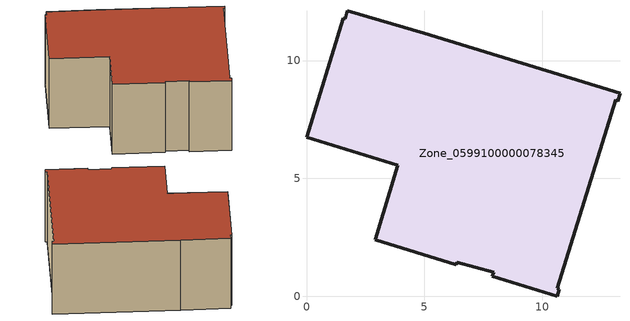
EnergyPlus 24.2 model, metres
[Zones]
Zone_0599100000078345
 floor ground (C_G): 7.93,1.01 6.38,1.43 6.35,1.33 2.91,2.39 3.88,5.55 0,6.75 1.55,11.8 1.65,11.77 1.73,12.11 5,11.15 13.3,8.6 13.2,8.28 13.11,8.33 10.63,0.34 10.73,0.29 10.64,0 7.89,0.85 z0
 wall outside (C_F): 10.63,0.34 13.11,8.33 13.2,8.28 13.3,8.6 5,11.15 1.73,12.11 1.65,11.77 1.55,11.8 0,6.75 3.88,5.55 2.91,2.39 6.35,1.33 6.38,1.43 7.93,1.01 7.89,0.85 10.64,0 10.73,0.29 10.63,0.34 z0:5.7
 roof outside (C_R): 1.55,11.8 0,6.75 3.88,5.55 2.91,2.39 6.35,1.33 6.38,1.43 7.93,1.01 7.89,0.85 10.64,0 10.73,0.29 10.63,0.34 13.11,8.33 13.2,8.28 13.3,8.6 5,11.15 1.73,12.11 1.65,11.77 z5.7
[BUILDING]
Pand.0599100000078345: North Axis=0; Terrain=City; Loads Convergence Tolerance Value=0.04; Temperature Convergence Tolerance Value=0.4; Solar Distribution=FullExterior; Maximum Number of Warmup Days=25; Minimum Number of Warmup Days=1
[Site:Location]
Rotterdam.The.Hague.AP_ZH_NLD Design_Conditions: Latitude=51.96; Longitude=4.45; Time Zone=1; Elevation=-4.5
[SITE:GROUNDTEMPERATURE:BUILDINGSURFACE]
18, 18, 18, 18, 18, 18, 18, 18, 18, 18, 18, 18
[MATERIAL] Thermal Absorptance=0.9; Solar Absorptance=0.7; Visible Absorptance=0.7
Name | Roughness | Thickness | Conductivity | Density | Specific Heat
G.D.1975-1991 | MediumSmooth | 0.15 | 0.288461 | 540 | 1210
F.D.1975-1991 | Rough | 0.3 | 0.230769 | 1920 | 840
R.D.1975-1991 | MediumRough | 0.2 | 0.153846 | 1500 | 1000
[CONSTRUCTION]
C_G: G.D.1975-1991
C_F: F.D.1975-1991
C_R: R.D.1975-1991
[ZONE]
Zone_0599100000078345: Type=1; Multiplier=1; Ceiling Height=Autocalculate; Volume=Autocalculate; Floor Area=autocalculate; Part of Total Floor Area=Yes
[ZONEINFILTRATION:DESIGNFLOWRATE]
Infil_Zone_0599100000078345: Zone or ZoneList or Space or SpaceList=Zone_0599100000078345; Schedule=AlwaysOn; Design Flow Rate Calculation Method=Flow/Area; Flow Rate per Floor Area=0.0042; Constant Term Coefficient=1; Temperature Term Coefficient=0; Velocity Term Coefficient=0; Velocity Squared Term Coefficient=0
[HVACTEMPLATE:ZONE:IDEALLOADSAIRSYSTEM]
Zone_0599100000078345: Maximum Heating Supply Air Temperature=50; Minimum Cooling Supply Air Temperature=13; Maximum Heating Supply Air Humidity Ratio=0.0156; Minimum Cooling Supply Air Humidity Ratio=0.0077; Heating Limit=NoLimit; Cooling Limit=NoLimit; Dehumidification Control Type=ConstantSensibleHeatRatio; Cooling Sensible Heat Ratio=0.7; Dehumidification Setpoint=60; Humidification Control Type=None; Humidification Setpoint=30; Outdoor Air Method=None; Outdoor Air Flow Rate per Person=0.00944; Outdoor Air Flow Rate per Zone Floor Area=0; Outdoor Air Flow Rate per Zone=0; Demand Controlled Ventilation Type=None; Outdoor Air Economizer Type=NoEconomizer; Heat Recovery Type=None; Sensible Heat Recovery Effectiveness=0.7; Latent Heat Recovery Effectiveness=0.65
[ZONECONTROL:THERMOSTAT]
ThermostatControl_Zone_0599100000078345: Zone or ZoneList=Zone_0599100000078345; Control Type Schedule=DualSetpointControlType; Control 1=Thermostat_Zone_0599100000078345; Temperature Difference Between Cutout And Setpoint=0
[THERMOSTATSETPOINT:DUALSETPOINT]
Thermostat_Zone_0599100000078345: Heating Setpoint Temperature Schedule=HeatingSetpoint_Zone_0599100000078345; Cooling Setpoint Temperature Schedule=CoolingSetpoint_Zone_0599100000078345
[SCHEDULE:COMPACT]
HeatingSetpoint_Zone_0599100000078345: Through: 12/31, For: AllDays, Until: 24:00, 21
CoolingSetpoint_Zone_0599100000078345: Through: 12/31, For: AllDays, Until: 24:00, 24
DualSetpointControlType: Through: 12/31, For: AllDays, Until: 24:00, 4
AlwaysOn: Through: 12/31, For: AllDays, Until: 24:00, 1
